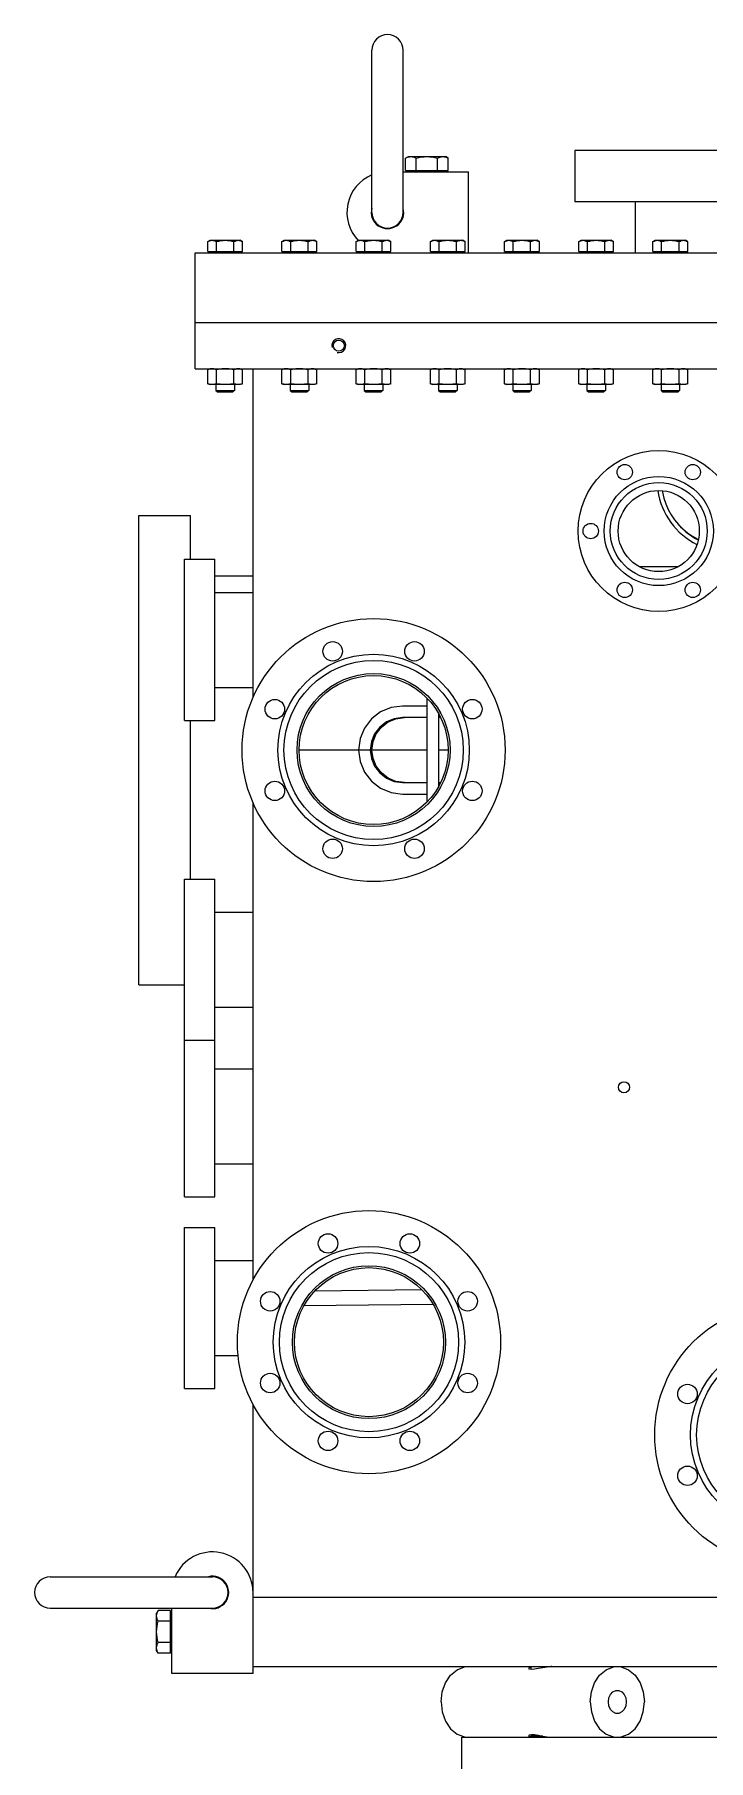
# Model space of a CAD drawing. Extents: x -50 to 48714, y -13211 to 6743.
# Drawn here: x 16567 to 16857, y -8213 to -7468 of the extents above; entities that cross this region are included whole.
import ezdxf

# ---------------------------------------------------------------- set-up
doc = ezdxf.new("R2010")
doc.units = 0
doc.header["$LTSCALE"] = 50
doc.layers.get('0').update_dxf_attribs({"linetype": 'CONTINUOUS'})
doc.layers.add('TEXT', color=2, linetype='CONTINUOUS')
doc.styles.add('STANDARD_H15', font='isocp.shx', dxfattribs={"height": 15})

# ---------------------------------------------------------------- blocks, each defined once
blk = doc.blocks.new('SMAB_S')
for p, q in [((-287.75, 232), (-287.75, 302)), ((-274.25, 232), (-274.25, 302)), ((-273.24, 255.37), (-272, 256.08)), ((-273.24, 250.1), (-273.24, 255.37)), ((-272, 256.08), (-256, 256.08)), ((-268.62, 250.1), (-268.62, 255.37)), ((-259.38, 250.1), (-259.38, 255.37)), ((-257.07, 256.08), (-256.51, 256.03)), ((-254.76, 255.37), (-256, 256.08)), ((-254.76, 250.1), (-254.76, 255.37)), ((-200.25, 258.7), (-200.25, 236.5)), ((2.25, 258.7), (-200.25, 258.7)), ((-274.25, 249.5), (-246, 249.5)), ((-273.24, 250.1), (-254.76, 250.1)), ((-271.32, 249.5), (-271.32, 250.1)), ((-256.68, 249.5), (-256.68, 250.1)), ((-246, 214.5), (-246, 249.5)), ((-113.1, 236.5), (-200.25, 236.5)), ((-174, 214.5), (-174, 236.5)), ((-358.51, 219.37), (-357.5, 219.95)), ((-358.51, 215.1), (-358.51, 219.37)), ((-357.5, 219.95), (-344.5, 219.95)), ((-354.75, 215.1), (-354.75, 219.37)), ((-347.25, 215.1), (-347.25, 219.37)), ((-345.37, 219.95), (-344.91, 219.91)), ((-344.91, 219.91), (-344.45, 219.8)), ((-343.49, 219.37), (-344.5, 219.95)), ((-343.49, 215.1), (-343.49, 219.37)), ((-326.51, 219.37), (-325.5, 219.95)), ((-326.51, 215.1), (-326.51, 219.37)), ((-325.5, 219.95), (-312.5, 219.95)), ((-322.75, 215.1), (-322.75, 219.37)), ((-315.25, 215.1), (-315.25, 219.37)), ((-313.37, 219.95), (-312.91, 219.91)), ((-312.91, 219.91), (-312.45, 219.8)), ((-311.49, 219.37), (-312.5, 219.95)), ((-311.49, 215.1), (-311.49, 219.37)), ((-294.51, 219.37), (-293.5, 219.95)), ((-294.51, 215.1), (-294.51, 219.37)), ((-293.5, 219.95), (-280.5, 219.95)), ((-290.75, 215.1), (-290.75, 219.37)), ((-283.25, 215.1), (-283.25, 219.37)), ((-281.37, 219.95), (-280.91, 219.91)), ((-280.91, 219.91), (-280.45, 219.8)), ((-279.49, 219.37), (-280.5, 219.95)), ((-279.49, 215.1), (-279.49, 219.37)), ((-262.51, 219.37), (-261.5, 219.95)), ((-262.51, 215.1), (-262.51, 219.37)), ((-261.5, 219.95), (-248.5, 219.95)), ((-258.75, 215.1), (-258.75, 219.37)), ((-251.25, 215.1), (-251.25, 219.37)), ((-249.37, 219.95), (-248.91, 219.91)), ((-248.91, 219.91), (-248.45, 219.8)), ((-247.49, 219.37), (-248.5, 219.95)), ((-247.49, 215.1), (-247.49, 219.37)), ((-230.51, 219.37), (-229.5, 219.95)), ((-230.51, 215.1), (-230.51, 219.37)), ((-229.5, 219.95), (-216.5, 219.95)), ((-226.75, 215.1), (-226.75, 219.37)), ((-219.25, 215.1), (-219.25, 219.37)), ((-217.37, 219.95), (-216.91, 219.91)), ((-216.91, 219.91), (-216.45, 219.8)), ((-215.49, 219.37), (-216.5, 219.95)), ((-215.49, 215.1), (-215.49, 219.37)), ((-198.51, 219.37), (-197.5, 219.95)), ((-198.51, 215.1), (-198.51, 219.37)), ((-197.5, 219.95), (-184.5, 219.95)), ((-194.75, 215.1), (-194.75, 219.37)), ((-187.25, 215.1), (-187.25, 219.37)), ((-185.37, 219.95), (-184.91, 219.91)), ((-184.91, 219.91), (-184.45, 219.8)), ((-183.49, 219.37), (-184.5, 219.95)), ((-183.49, 215.1), (-183.49, 219.37)), ((-166.51, 219.37), (-165.5, 219.95)), ((-166.51, 215.1), (-166.51, 219.37)), ((-165.5, 219.95), (-152.5, 219.95)), ((-162.75, 215.1), (-162.75, 219.37)), ((-155.25, 215.1), (-155.25, 219.37)), ((-153.37, 219.95), (-152.91, 219.91)), ((-152.91, 219.91), (-152.45, 219.8)), ((-151.49, 219.37), (-152.5, 219.95)), ((-151.49, 215.1), (-151.49, 219.37)), ((-364, 214.5), (366, 214.5)), ((-364, 164.5), (-364, 214.5)), ((-358.51, 215.1), (-343.49, 215.1)), ((-356.82, 214.5), (-356.82, 215.1)), ((-345.18, 214.5), (-345.18, 215.1)), ((-326.51, 215.1), (-311.49, 215.1)), ((-324.82, 214.5), (-324.82, 215.1)), ((-313.18, 214.5), (-313.18, 215.1)), ((-294.51, 215.1), (-279.49, 215.1)), ((-292.82, 214.5), (-292.82, 215.1)), ((-281.18, 214.5), (-281.18, 215.1)), ((-262.51, 215.1), (-247.49, 215.1)), ((-260.82, 214.5), (-260.82, 215.1)), ((-249.18, 214.5), (-249.18, 215.1)), ((-230.51, 215.1), (-215.49, 215.1)), ((-228.82, 214.5), (-228.82, 215.1)), ((-217.18, 214.5), (-217.18, 215.1)), ((-198.51, 215.1), (-183.49, 215.1)), ((-196.82, 214.5), (-196.82, 215.1)), ((-185.18, 214.5), (-185.18, 215.1)), ((-166.51, 215.1), (-151.49, 215.1)), ((-164.82, 214.5), (-164.82, 215.1)), ((-153.18, 214.5), (-153.18, 215.1)), ((-364, 184.5), (366, 184.5)), ((-364, 164.5), (366, 164.5)), ((-357.5, 164.5), (-358.51, 164.13)), ((-358.51, 158.07), (-358.51, 164.13)), ((-354.75, 158.07), (-354.75, 164.13)), ((-347.25, 158.07), (-347.25, 164.13)), ((-344.5, 164.5), (-343.49, 164.13)), ((-343.49, 158.07), (-343.49, 164.13)), ((-339, 22.59), (-339, 164.5)), ((-325.5, 164.5), (-326.51, 164.13)), ((-326.51, 158.07), (-326.51, 164.13)), ((-322.75, 158.07), (-322.75, 164.13)), ((-315.25, 158.07), (-315.25, 164.13)), ((-312.5, 164.5), (-311.49, 164.13)), ((-311.49, 158.07), (-311.49, 164.13)), ((-293.5, 164.5), (-294.51, 164.13)), ((-294.51, 158.07), (-294.51, 164.13)), ((-290.75, 158.07), (-290.75, 164.13)), ((-283.25, 158.07), (-283.25, 164.13)), ((-280.5, 164.5), (-279.49, 164.13)), ((-279.49, 158.07), (-279.49, 164.13)), ((-261.5, 164.5), (-262.51, 164.13)), ((-262.51, 158.07), (-262.51, 164.13)), ((-258.75, 158.07), (-258.75, 164.13)), ((-251.25, 158.07), (-251.25, 164.13)), ((-248.5, 164.5), (-247.49, 164.13)), ((-247.49, 158.07), (-247.49, 164.13)), ((-229.5, 164.5), (-230.51, 164.13)), ((-230.51, 158.07), (-230.51, 164.13)), ((-226.75, 158.07), (-226.75, 164.13)), ((-219.25, 158.07), (-219.25, 164.13)), ((-216.5, 164.5), (-215.49, 164.13)), ((-215.49, 158.07), (-215.49, 164.13)), ((-197.5, 164.5), (-198.51, 164.13)), ((-198.51, 158.07), (-198.51, 164.13)), ((-194.75, 158.07), (-194.75, 164.13)), ((-187.25, 158.07), (-187.25, 164.13)), ((-184.5, 164.5), (-183.49, 164.13)), ((-183.49, 158.07), (-183.49, 164.13)), ((-165.5, 164.5), (-166.51, 164.13)), ((-166.51, 158.07), (-166.51, 164.13)), ((-162.75, 158.07), (-162.75, 164.13)), ((-155.25, 158.07), (-155.25, 164.13)), ((-152.5, 164.5), (-151.49, 164.13)), ((-151.49, 158.07), (-151.49, 164.13)), ((-358.51, 158.07), (-357.5, 157.7)), ((-344.5, 157.7), (-357.5, 157.7)), ((-355, 157.7), (-355, 155.18)), ((-347, 157.7), (-347, 155.18)), ((-343.49, 158.07), (-344.5, 157.7)), ((-326.51, 158.07), (-325.5, 157.7)), ((-312.5, 157.7), (-325.5, 157.7)), ((-323, 157.7), (-323, 155.18)), ((-315, 157.7), (-315, 155.18)), ((-311.49, 158.07), (-312.5, 157.7)), ((-294.51, 158.07), (-293.5, 157.7)), ((-280.5, 157.7), (-293.5, 157.7)), ((-291, 157.7), (-291, 155.18)), ((-283, 157.7), (-283, 155.18)), ((-279.49, 158.07), (-280.5, 157.7)), ((-262.51, 158.07), (-261.5, 157.7)), ((-248.5, 157.7), (-261.5, 157.7)), ((-259, 157.7), (-259, 155.18)), ((-251, 157.7), (-251, 155.18)), ((-247.49, 158.07), (-248.5, 157.7)), ((-230.51, 158.07), (-229.5, 157.7)), ((-216.5, 157.7), (-229.5, 157.7)), ((-227, 157.7), (-227, 155.18)), ((-219, 157.7), (-219, 155.18)), ((-215.49, 158.07), (-216.5, 157.7)), ((-198.51, 158.07), (-197.5, 157.7)), ((-184.5, 157.7), (-197.5, 157.7)), ((-195, 157.7), (-195, 155.18)), ((-187, 157.7), (-187, 155.18)), ((-183.49, 158.07), (-184.5, 157.7)), ((-166.51, 158.07), (-165.5, 157.7)), ((-152.5, 157.7), (-165.5, 157.7)), ((-163, 157.7), (-163, 155.18)), ((-155, 157.7), (-155, 155.18)), ((-151.49, 158.07), (-152.5, 157.7)), ((-355, 155.18), (-347, 155.18)), ((-355, 155.18), (-354.32, 154.5)), ((-354.32, 154.5), (-347.68, 154.5)), ((-347, 155.18), (-347.68, 154.5)), ((-323, 155.18), (-315, 155.18)), ((-323, 155.18), (-322.32, 154.5)), ((-322.32, 154.5), (-315.68, 154.5)), ((-315, 155.18), (-315.68, 154.5)), ((-291, 155.18), (-283, 155.18)), ((-291, 155.18), (-290.32, 154.5)), ((-290.32, 154.5), (-283.68, 154.5)), ((-283, 155.18), (-283.68, 154.5)), ((-259, 155.18), (-258.32, 154.5)), ((-259, 155.18), (-251, 155.18)), ((-258.32, 154.5), (-251.68, 154.5)), ((-251, 155.18), (-251.68, 154.5)), ((-227, 155.18), (-219, 155.18)), ((-227, 155.18), (-226.32, 154.5)), ((-226.32, 154.5), (-219.68, 154.5)), ((-219, 155.18), (-219.68, 154.5)), ((-195, 155.18), (-194.32, 154.5)), ((-195, 155.18), (-187, 155.18)), ((-194.32, 154.5), (-187.68, 154.5)), ((-187, 155.18), (-187.68, 154.5)), ((-163, 155.18), (-155, 155.18)), ((-163, 155.18), (-162.32, 154.5)), ((-162.32, 154.5), (-155.68, 154.5)), ((-155, 155.18), (-155.68, 154.5)), ((-388.2, -101.25), (-388.2, 101.25)), ((-388.2, 101.25), (-366, 101.25)), ((-366, 82.3), (-366, 101.25)), ((-368.5, 82.3), (-355.5, 82.3)), ((-368.5, 12.8), (-368.5, 82.3)), ((-355.5, 12.8), (-355.5, 82.3)), ((-339, 75), (-355.5, 75)), ((-155.9, 79), (-172.1, 79)), ((-355.5, 68.05), (-339, 68.05)), ((-355.5, 27.05), (-339, 27.05)), ((-264, 22.42), (-264, -21.94)), ((-264, 19), (-274.47, 19)), ((-259, 15.76), (-259, -15.76)), ((-368.5, 12.8), (-355.5, 12.8)), ((-366, -55.7), (-366, 12.8)), ((-277.35, 13.52), (-273.73, 14)), ((-264, 14), (-274.47, 14)), ((-258.13, 14), (-259, 14)), ((-264, 0), (-319.15, 0)), ((-254.85, 0), (-259, 0)), ((-274.47, -14), (-264, -14)), ((-259, -14), (-258.13, -14)), ((-274.47, -19), (-264, -19)), ((-264, -21.94), (-263.96, -22.38)), ((-339, -228.78), (-339, -22.59)), ((-368.5, -55.7), (-355.5, -55.7)), ((-368.5, -192.75), (-368.5, -55.7)), ((-355.5, -192.75), (-355.5, -55.7)), ((-355.5, -69.95), (-339, -69.95)), ((-388.2, -101.25), (-368.5, -101.25)), ((-355.5, -110.95), (-339, -110.95)), ((-368.5, -125.2), (-355.5, -125.2)), ((-355.5, -137.5), (-339, -137.5)), ((-355.5, -178.5), (-339, -178.5)), ((-368.5, -192.75), (-355.5, -192.75)), ((-368.5, -205.95), (-355.5, -205.95)), ((-368.5, -275.45), (-368.5, -205.95)), ((-355.5, -275.45), (-355.5, -205.95)), ((-355.5, -220.2), (-339, -220.2)), ((-266.18, -232.91), (-312.38, -233.44)), ((-261.31, -239.25), (-317.1, -239.89)), ((-355.5, -261.2), (-345.44, -261.2)), ((-368.5, -275.45), (-355.5, -275.45)), ((-339, -398.5), (-339, -282.22)), ((-426.5, -356.75), (-356.5, -356.75)), ((-426.5, -370.25), (-356.5, -370.25)), ((-379.87, -371.26), (-380.58, -372.5)), ((-374.6, -371.26), (-379.87, -371.26)), ((-374.6, -389.74), (-374.6, -371.26)), ((-374, -398.5), (-374, -370.25)), ((-339, -365.5), (341, -365.5)), ((-380.58, -388.5), (-380.58, -372.5)), ((-380.58, -373.57), (-380.53, -373.01)), ((-374.6, -375.88), (-379.87, -375.88)), ((-374, -373.18), (-374.6, -373.18)), ((-374.6, -385.12), (-379.87, -385.12)), ((-379.87, -389.74), (-380.58, -388.5)), ((-374.6, -389.74), (-379.87, -389.74)), ((-374, -387.82), (-374.6, -387.82)), ((-339, -398.5), (-374, -398.5)), ((-339, -395.5), (341, -395.5)), ((-219, -396.7), (-219, -395.5)), ((-217.55, -396.66), (-218.87, -396.72)), ((-250.99, -424.62), (-247.8, -425.84)), ((-249, -426), (266, -426)), ((-249, -446), (-249, -426)), ((-220, -425.29), (-219.71, -424.95)), ((-219.71, -424.95), (-218.88, -424.78)), ((-219, -426), (-219, -424.8)), ((-214.02, -425.5), (-219, -425.5)), ((-218.88, -424.78), (-217.57, -424.84))]:
    blk.add_line(p, q)
for points in [[(-273.24, 255.37), (-272.64, 255.68), (-272.06, 255.9), (-271.49, 256.03), (-270.93, 256.08)], [(-270.93, 256.08), (-270.36, 256.03), (-269.8, 255.9), (-269.22, 255.68), (-268.62, 255.37)], [(-268.62, 255.37), (-267.43, 255.67), (-266.27, 255.9), (-265.13, 256.03), (-264, 256.08)], [(-264, 256.08), (-262.86, 256.03), (-261.72, 255.9), (-260.57, 255.67), (-259.38, 255.37)], [(-259.38, 255.37), (-258.78, 255.68), (-258.2, 255.9), (-257.64, 256.03), (-257.07, 256.08)], [(-256.51, 256.03), (-255.94, 255.9), (-255.36, 255.68), (-254.76, 255.37)], [(-358.51, 219.37), (-358.02, 219.62), (-357.55, 219.8), (-357.09, 219.91), (-356.63, 219.95)], [(-356.63, 219.95), (-356.17, 219.91), (-355.71, 219.8), (-355.24, 219.62), (-354.75, 219.37)], [(-354.75, 219.37), (-353.78, 219.62), (-352.84, 219.8), (-351.92, 219.91), (-351, 219.95)], [(-351, 219.95), (-350.08, 219.91), (-349.15, 219.8), (-348.21, 219.62), (-347.25, 219.37)], [(-347.25, 219.37), (-346.76, 219.62), (-346.29, 219.8), (-345.83, 219.91), (-345.37, 219.95)], [(-344.45, 219.8), (-343.98, 219.62), (-343.49, 219.37)], [(-326.51, 219.37), (-326.02, 219.62), (-325.55, 219.8), (-325.09, 219.91), (-324.63, 219.95)], [(-324.63, 219.95), (-324.17, 219.91), (-323.71, 219.8), (-323.24, 219.62), (-322.75, 219.37)], [(-322.75, 219.37), (-321.78, 219.62), (-320.84, 219.8), (-319.92, 219.91), (-319, 219.95)], [(-319, 219.95), (-318.08, 219.91), (-317.15, 219.8), (-316.21, 219.62), (-315.25, 219.37)], [(-315.25, 219.37), (-314.76, 219.62), (-314.29, 219.8), (-313.83, 219.91), (-313.37, 219.95)], [(-312.45, 219.8), (-311.98, 219.62), (-311.49, 219.37)], [(-294.51, 219.37), (-294.02, 219.62), (-293.55, 219.8), (-293.09, 219.91), (-292.63, 219.95)], [(-292.63, 219.95), (-292.17, 219.91), (-291.71, 219.8), (-291.24, 219.62), (-290.75, 219.37)], [(-290.75, 219.37), (-289.78, 219.62), (-288.84, 219.8), (-287.92, 219.91), (-287, 219.95)], [(-287, 219.95), (-286.08, 219.91), (-285.15, 219.8), (-284.21, 219.62), (-283.25, 219.37)], [(-283.25, 219.37), (-282.76, 219.62), (-282.29, 219.8), (-281.83, 219.91), (-281.37, 219.95)], [(-280.45, 219.8), (-279.98, 219.62), (-279.49, 219.37)], [(-262.51, 219.37), (-262.02, 219.62), (-261.55, 219.8), (-261.09, 219.91), (-260.63, 219.95)], [(-260.63, 219.95), (-260.17, 219.91), (-259.71, 219.8), (-259.24, 219.62), (-258.75, 219.37)], [(-258.75, 219.37), (-257.78, 219.62), (-256.84, 219.8), (-255.92, 219.91), (-255, 219.95)], [(-255, 219.95), (-254.08, 219.91), (-253.15, 219.8), (-252.21, 219.62), (-251.25, 219.37)], [(-251.25, 219.37), (-250.76, 219.62), (-250.29, 219.8), (-249.83, 219.91), (-249.37, 219.95)], [(-248.45, 219.8), (-247.98, 219.62), (-247.49, 219.37)], [(-230.51, 219.37), (-230.02, 219.62), (-229.55, 219.8), (-229.09, 219.91), (-228.63, 219.95)], [(-228.63, 219.95), (-228.17, 219.91), (-227.71, 219.8), (-227.24, 219.62), (-226.75, 219.37)], [(-226.75, 219.37), (-225.78, 219.62), (-224.84, 219.8), (-223.92, 219.91), (-223, 219.95)], [(-223, 219.95), (-222.08, 219.91), (-221.15, 219.8), (-220.21, 219.62), (-219.25, 219.37)], [(-219.25, 219.37), (-218.76, 219.62), (-218.29, 219.8), (-217.83, 219.91), (-217.37, 219.95)], [(-216.45, 219.8), (-215.98, 219.62), (-215.49, 219.37)], [(-198.51, 219.37), (-198.02, 219.62), (-197.55, 219.8), (-197.09, 219.91), (-196.63, 219.95)], [(-196.63, 219.95), (-196.17, 219.91), (-195.71, 219.8), (-195.24, 219.62), (-194.75, 219.37)], [(-194.75, 219.37), (-193.78, 219.62), (-192.84, 219.8), (-191.92, 219.91), (-191, 219.95)], [(-191, 219.95), (-190.08, 219.91), (-189.15, 219.8), (-188.21, 219.62), (-187.25, 219.37)], [(-187.25, 219.37), (-186.76, 219.62), (-186.29, 219.8), (-185.83, 219.91), (-185.37, 219.95)], [(-184.45, 219.8), (-183.98, 219.62), (-183.49, 219.37)], [(-166.51, 219.37), (-166.02, 219.62), (-165.55, 219.8), (-165.09, 219.91), (-164.63, 219.95)], [(-164.63, 219.95), (-164.17, 219.91), (-163.71, 219.8), (-163.24, 219.62), (-162.75, 219.37)], [(-162.75, 219.37), (-161.78, 219.62), (-160.84, 219.8), (-159.92, 219.91), (-159, 219.95)], [(-159, 219.95), (-158.08, 219.91), (-157.15, 219.8), (-156.21, 219.62), (-155.25, 219.37)], [(-155.25, 219.37), (-154.76, 219.62), (-154.29, 219.8), (-153.83, 219.91), (-153.37, 219.95)], [(-152.45, 219.8), (-151.98, 219.62), (-151.49, 219.37)], [(-356.63, 164.5), (-357, 164.48), (-357.37, 164.44), (-357.75, 164.36), (-358.12, 164.26), (-358.51, 164.13)], [(-354.75, 164.13), (-355.14, 164.26), (-355.51, 164.36), (-355.88, 164.44), (-356.26, 164.48), (-356.63, 164.5)], [(-351, 164.5), (-351.75, 164.48), (-352.5, 164.44), (-353.24, 164.36), (-353.99, 164.26), (-354.75, 164.13)], [(-347.25, 164.13), (-348.01, 164.26), (-348.76, 164.36), (-349.51, 164.44), (-350.26, 164.48), (-351, 164.5)], [(-345.37, 164.5), (-345.74, 164.48), (-346.12, 164.44), (-346.49, 164.36), (-346.86, 164.26), (-347.25, 164.13)], [(-343.49, 164.13), (-343.88, 164.26), (-344.25, 164.36), (-344.63, 164.44), (-345, 164.48), (-345.37, 164.5)], [(-324.63, 164.5), (-325, 164.48), (-325.37, 164.44), (-325.75, 164.36), (-326.12, 164.26), (-326.51, 164.13)], [(-322.75, 164.13), (-323.14, 164.26), (-323.51, 164.36), (-323.88, 164.44), (-324.26, 164.48), (-324.63, 164.5)], [(-319, 164.5), (-319.75, 164.48), (-320.5, 164.44), (-321.24, 164.36), (-321.99, 164.26), (-322.75, 164.13)], [(-315.25, 164.13), (-316.01, 164.26), (-316.76, 164.36), (-317.51, 164.44), (-318.26, 164.48), (-319, 164.5)], [(-313.37, 164.5), (-313.74, 164.48), (-314.12, 164.44), (-314.49, 164.36), (-314.86, 164.26), (-315.25, 164.13)], [(-311.49, 164.13), (-311.88, 164.26), (-312.25, 164.36), (-312.63, 164.44), (-313, 164.48), (-313.37, 164.5)], [(-292.63, 164.5), (-293, 164.48), (-293.37, 164.44), (-293.75, 164.36), (-294.12, 164.26), (-294.51, 164.13)], [(-290.75, 164.13), (-291.14, 164.26), (-291.51, 164.36), (-291.88, 164.44), (-292.26, 164.48), (-292.63, 164.5)], [(-287, 164.5), (-287.75, 164.48), (-288.5, 164.44), (-289.24, 164.36), (-289.99, 164.26), (-290.75, 164.13)], [(-283.25, 164.13), (-284.01, 164.26), (-284.76, 164.36), (-285.51, 164.44), (-286.26, 164.48), (-287, 164.5)], [(-281.37, 164.5), (-281.74, 164.48), (-282.12, 164.44), (-282.49, 164.36), (-282.86, 164.26), (-283.25, 164.13)], [(-279.49, 164.13), (-279.88, 164.26), (-280.25, 164.36), (-280.63, 164.44), (-281, 164.48), (-281.37, 164.5)], [(-260.63, 164.5), (-261, 164.48), (-261.37, 164.44), (-261.75, 164.36), (-262.12, 164.26), (-262.51, 164.13)], [(-258.75, 164.13), (-259.14, 164.26), (-259.51, 164.36), (-259.88, 164.44), (-260.26, 164.48), (-260.63, 164.5)], [(-255, 164.5), (-255.75, 164.48), (-256.5, 164.44), (-257.24, 164.36), (-257.99, 164.26), (-258.75, 164.13)], [(-251.25, 164.13), (-252.01, 164.26), (-252.76, 164.36), (-253.51, 164.44), (-254.26, 164.48), (-255, 164.5)], [(-249.37, 164.5), (-249.74, 164.48), (-250.12, 164.44), (-250.49, 164.36), (-250.86, 164.26), (-251.25, 164.13)], [(-247.49, 164.13), (-247.88, 164.26), (-248.25, 164.36), (-248.63, 164.44), (-249, 164.48), (-249.37, 164.5)], [(-228.63, 164.5), (-229, 164.48), (-229.37, 164.44), (-229.75, 164.36), (-230.12, 164.26), (-230.51, 164.13)], [(-226.75, 164.13), (-227.14, 164.26), (-227.51, 164.36), (-227.88, 164.44), (-228.26, 164.48), (-228.63, 164.5)], [(-223, 164.5), (-223.75, 164.48), (-224.5, 164.44), (-225.24, 164.36), (-225.99, 164.26), (-226.75, 164.13)], [(-219.25, 164.13), (-220.01, 164.26), (-220.76, 164.36), (-221.51, 164.44), (-222.26, 164.48), (-223, 164.5)], [(-217.37, 164.5), (-217.74, 164.48), (-218.12, 164.44), (-218.49, 164.36), (-218.86, 164.26), (-219.25, 164.13)], [(-215.49, 164.13), (-215.88, 164.26), (-216.25, 164.36), (-216.63, 164.44), (-217, 164.48), (-217.37, 164.5)], [(-196.63, 164.5), (-197, 164.48), (-197.37, 164.44), (-197.75, 164.36), (-198.12, 164.26), (-198.51, 164.13)], [(-194.75, 164.13), (-195.14, 164.26), (-195.51, 164.36), (-195.88, 164.44), (-196.26, 164.48), (-196.63, 164.5)], [(-191, 164.5), (-191.75, 164.48), (-192.5, 164.44), (-193.24, 164.36), (-193.99, 164.26), (-194.75, 164.13)], [(-187.25, 164.13), (-188.01, 164.26), (-188.76, 164.36), (-189.51, 164.44), (-190.26, 164.48), (-191, 164.5)], [(-185.37, 164.5), (-185.74, 164.48), (-186.12, 164.44), (-186.49, 164.36), (-186.86, 164.26), (-187.25, 164.13)], [(-183.49, 164.13), (-183.88, 164.26), (-184.25, 164.36), (-184.63, 164.44), (-185, 164.48), (-185.37, 164.5)], [(-164.63, 164.5), (-165, 164.48), (-165.37, 164.44), (-165.75, 164.36), (-166.12, 164.26), (-166.51, 164.13)], [(-162.75, 164.13), (-163.14, 164.26), (-163.51, 164.36), (-163.88, 164.44), (-164.26, 164.48), (-164.63, 164.5)], [(-159, 164.5), (-159.75, 164.48), (-160.5, 164.44), (-161.24, 164.36), (-161.99, 164.26), (-162.75, 164.13)], [(-155.25, 164.13), (-156.01, 164.26), (-156.76, 164.36), (-157.51, 164.44), (-158.26, 164.48), (-159, 164.5)], [(-153.37, 164.5), (-153.74, 164.48), (-154.12, 164.44), (-154.49, 164.36), (-154.86, 164.26), (-155.25, 164.13)], [(-151.49, 164.13), (-151.88, 164.26), (-152.25, 164.36), (-152.63, 164.44), (-153, 164.48), (-153.37, 164.5)], [(-356.63, 157.7), (-357, 157.72), (-357.37, 157.76), (-357.75, 157.84), (-358.12, 157.94), (-358.51, 158.07)], [(-354.75, 158.07), (-355.14, 157.94), (-355.51, 157.84), (-355.88, 157.76), (-356.26, 157.72), (-356.63, 157.7)], [(-351, 157.7), (-351.75, 157.72), (-352.5, 157.76), (-353.24, 157.84), (-353.99, 157.94), (-354.75, 158.07)], [(-347.25, 158.07), (-348.01, 157.94), (-348.76, 157.84), (-349.51, 157.76), (-350.26, 157.72), (-351, 157.7)], [(-345.37, 157.7), (-345.74, 157.72), (-346.12, 157.76), (-346.49, 157.84), (-346.86, 157.94), (-347.25, 158.07)], [(-343.49, 158.07), (-343.88, 157.94), (-344.25, 157.84), (-344.63, 157.76), (-345, 157.72), (-345.37, 157.7)], [(-324.63, 157.7), (-325, 157.72), (-325.37, 157.76), (-325.75, 157.84), (-326.12, 157.94), (-326.51, 158.07)], [(-322.75, 158.07), (-323.14, 157.94), (-323.51, 157.84), (-323.88, 157.76), (-324.26, 157.72), (-324.63, 157.7)], [(-319, 157.7), (-319.75, 157.72), (-320.5, 157.76), (-321.24, 157.84), (-321.99, 157.94), (-322.75, 158.07)], [(-315.25, 158.07), (-316.01, 157.94), (-316.76, 157.84), (-317.51, 157.76), (-318.26, 157.72), (-319, 157.7)], [(-313.37, 157.7), (-313.74, 157.72), (-314.12, 157.76), (-314.49, 157.84), (-314.86, 157.94), (-315.25, 158.07)], [(-311.49, 158.07), (-311.88, 157.94), (-312.25, 157.84), (-312.63, 157.76), (-313, 157.72), (-313.37, 157.7)], [(-292.63, 157.7), (-293, 157.72), (-293.37, 157.76), (-293.75, 157.84), (-294.12, 157.94), (-294.51, 158.07)], [(-290.75, 158.07), (-291.14, 157.94), (-291.51, 157.84), (-291.88, 157.76), (-292.26, 157.72), (-292.63, 157.7)], [(-287, 157.7), (-287.75, 157.72), (-288.5, 157.76), (-289.24, 157.84), (-289.99, 157.94), (-290.75, 158.07)], [(-283.25, 158.07), (-284.01, 157.94), (-284.76, 157.84), (-285.51, 157.76), (-286.26, 157.72), (-287, 157.7)], [(-281.37, 157.7), (-281.74, 157.72), (-282.12, 157.76), (-282.49, 157.84), (-282.86, 157.94), (-283.25, 158.07)], [(-279.49, 158.07), (-279.88, 157.94), (-280.25, 157.84), (-280.63, 157.76), (-281, 157.72), (-281.37, 157.7)], [(-260.63, 157.7), (-261, 157.72), (-261.37, 157.76), (-261.75, 157.84), (-262.12, 157.94), (-262.51, 158.07)], [(-258.75, 158.07), (-259.14, 157.94), (-259.51, 157.84), (-259.88, 157.76), (-260.26, 157.72), (-260.63, 157.7)], [(-255, 157.7), (-255.75, 157.72), (-256.5, 157.76), (-257.24, 157.84), (-257.99, 157.94), (-258.75, 158.07)], [(-251.25, 158.07), (-252.01, 157.94), (-252.76, 157.84), (-253.51, 157.76), (-254.26, 157.72), (-255, 157.7)], [(-249.37, 157.7), (-249.74, 157.72), (-250.12, 157.76), (-250.49, 157.84), (-250.86, 157.94), (-251.25, 158.07)], [(-247.49, 158.07), (-247.88, 157.94), (-248.25, 157.84), (-248.63, 157.76), (-249, 157.72), (-249.37, 157.7)], [(-228.63, 157.7), (-229, 157.72), (-229.37, 157.76), (-229.75, 157.84), (-230.12, 157.94), (-230.51, 158.07)], [(-226.75, 158.07), (-227.14, 157.94), (-227.51, 157.84), (-227.88, 157.76), (-228.26, 157.72), (-228.63, 157.7)], [(-223, 157.7), (-223.75, 157.72), (-224.5, 157.76), (-225.24, 157.84), (-225.99, 157.94), (-226.75, 158.07)], [(-219.25, 158.07), (-220.01, 157.94), (-220.76, 157.84), (-221.51, 157.76), (-222.26, 157.72), (-223, 157.7)], [(-217.37, 157.7), (-217.74, 157.72), (-218.12, 157.76), (-218.49, 157.84), (-218.86, 157.94), (-219.25, 158.07)], [(-215.49, 158.07), (-215.88, 157.94), (-216.25, 157.84), (-216.63, 157.76), (-217, 157.72), (-217.37, 157.7)], [(-196.63, 157.7), (-197, 157.72), (-197.37, 157.76), (-197.75, 157.84), (-198.12, 157.94), (-198.51, 158.07)], [(-194.75, 158.07), (-195.14, 157.94), (-195.51, 157.84), (-195.88, 157.76), (-196.26, 157.72), (-196.63, 157.7)], [(-191, 157.7), (-191.75, 157.72), (-192.5, 157.76), (-193.24, 157.84), (-193.99, 157.94), (-194.75, 158.07)], [(-187.25, 158.07), (-188.01, 157.94), (-188.76, 157.84), (-189.51, 157.76), (-190.26, 157.72), (-191, 157.7)], [(-185.37, 157.7), (-185.74, 157.72), (-186.12, 157.76), (-186.49, 157.84), (-186.86, 157.94), (-187.25, 158.07)], [(-183.49, 158.07), (-183.88, 157.94), (-184.25, 157.84), (-184.63, 157.76), (-185, 157.72), (-185.37, 157.7)], [(-164.63, 157.7), (-165, 157.72), (-165.37, 157.76), (-165.75, 157.84), (-166.12, 157.94), (-166.51, 158.07)], [(-162.75, 158.07), (-163.14, 157.94), (-163.51, 157.84), (-163.88, 157.76), (-164.26, 157.72), (-164.63, 157.7)], [(-159, 157.7), (-159.75, 157.72), (-160.5, 157.76), (-161.24, 157.84), (-161.99, 157.94), (-162.75, 158.07)], [(-155.25, 158.07), (-156.01, 157.94), (-156.76, 157.84), (-157.51, 157.76), (-158.26, 157.72), (-159, 157.7)], [(-153.37, 157.7), (-153.74, 157.72), (-154.12, 157.76), (-154.49, 157.84), (-154.86, 157.94), (-155.25, 158.07)], [(-151.49, 158.07), (-151.88, 157.94), (-152.25, 157.84), (-152.63, 157.76), (-153, 157.72), (-153.37, 157.7)], [(-162.51, 111.88), (-162.42, 111.26), (-161.82, 108.7), (-160.98, 106.2), (-159.92, 103.8), (-158.64, 101.5), (-157.16, 99.32), (-155.48, 97.3), (-153.62, 95.44), (-151.59, 93.76), (-149.43, 92.27), (-147.13, 90.99), (-146.92, 90.9)], [(-274.47, 19), (-279.38, 18.35), (-283.95, 16.45), (-287.88, 13.44), (-290.9, 9.5), (-292.8, 4.92), (-293.44, 0), (-292.8, -4.92), (-290.9, -9.5), (-287.88, -13.44), (-283.95, -16.45), (-279.38, -18.35), (-274.47, -19)], [(-274.47, 14), (-278.08, 13.52), (-281.46, 12.12), (-284.35, 9.9), (-286.57, 7), (-287.97, 3.62), (-288.44, 0), (-287.97, -3.62), (-286.57, -7), (-284.35, -9.9), (-281.46, -12.12), (-278.08, -13.52), (-274.47, -14)], [(-273.73, -14), (-277.35, -13.52), (-280.72, -12.12), (-283.62, -9.9), (-285.84, -7), (-287.23, -3.62), (-287.71, 0), (-287.23, 3.62), (-285.84, 7), (-283.62, 9.9), (-280.72, 12.12), (-277.35, 13.52)], [(-380.53, -373.01), (-380.4, -372.44), (-380.18, -371.86), (-379.87, -371.26)], [(-379.87, -375.88), (-380.18, -375.28), (-380.4, -374.7), (-380.53, -374.14), (-380.58, -373.57)], [(-380.58, -380.5), (-380.53, -379.36), (-380.4, -378.22), (-380.17, -377.07), (-379.87, -375.88)], [(-379.87, -385.12), (-380.17, -383.93), (-380.4, -382.77), (-380.53, -381.63), (-380.58, -380.5)], [(-380.58, -387.43), (-380.53, -386.86), (-380.4, -386.3), (-380.18, -385.72), (-379.87, -385.12)], [(-379.87, -389.74), (-380.18, -389.14), (-380.4, -388.56), (-380.53, -387.99), (-380.58, -387.43)], [(-257.82, -410.75), (-257.35, -406.45), (-255.97, -402.51), (-253.79, -399.22), (-250.99, -396.88), (-247.8, -395.66), (-246.14, -395.5)], [(-220, -396.21), (-219.71, -395.84), (-219, -395.61)], [(-218.87, -396.72), (-219.71, -396.55), (-220, -396.21)], [(-210.14, -395.5), (-210.46, -395.51), (-212.14, -395.67), (-214.01, -396), (-215.87, -396.38), (-217.55, -396.66)], [(-193.54, -410.75), (-193.07, -406.45), (-191.69, -402.51), (-189.51, -399.22), (-186.71, -396.88), (-183.52, -395.66), (-181.86, -395.5)], [(-181.86, -395.5), (-180.2, -395.66), (-177.01, -396.88), (-174.21, -399.22), (-172.03, -402.51), (-170.65, -406.45), (-170.18, -410.75)], [(-185.69, -410.75), (-185.46, -409.04), (-184.79, -407.54), (-183.78, -406.42), (-182.53, -405.83), (-181.86, -405.75)], [(-181.86, -405.75), (-181.2, -405.83), (-179.95, -406.42), (-178.93, -407.54), (-178.26, -409.04), (-178.03, -410.75)], [(-257.82, -410.75), (-257.35, -415.05), (-255.97, -418.99), (-253.79, -422.28), (-250.99, -424.62)], [(-193.54, -410.75), (-193.07, -415.05), (-191.69, -418.99), (-189.51, -422.28), (-186.71, -424.62), (-183.52, -425.84), (-181.86, -426)], [(-181.86, -415.75), (-182.53, -415.67), (-183.78, -415.08), (-184.79, -413.96), (-185.46, -412.46), (-185.69, -410.75)], [(-181.86, -426), (-180.2, -425.84), (-177.01, -424.62), (-174.21, -422.28), (-172.03, -418.99), (-170.65, -415.05), (-170.18, -410.75)], [(-178.03, -410.75), (-178.26, -412.46), (-178.93, -413.96), (-179.95, -415.08), (-181.2, -415.67), (-181.86, -415.75)], [(-219, -425.89), (-219.71, -425.67), (-220, -425.29)], [(-217.57, -424.84), (-215.9, -425.12), (-214.03, -425.5), (-212.16, -425.83), (-210.47, -425.99), (-210.14, -426)]]:
    blk.add_lwpolyline(points)
for centre, radius in [((-302, 174.5), 2.4), ((-164, 94.5), 34.75), ((-178.67, 119.92), 3.3), ((-149.33, 119.92), 3.3), ((-164, 94.5), 23.55), ((-164, 94.5), 20.9), ((-164, 94.5), 17.5), ((-193.35, 94.5), 3.3), ((-178.67, 69.08), 3.3), ((-149.33, 69.08), 3.3), ((-287, 0), 56.75), ((-304.64, 42.59), 4.2), ((-269.36, 42.59), 4.2), ((-287, 0), 41.3), ((-287, 0), 38.65), ((-287, 0), 33), ((-287, 0), 32.15), ((-329.59, 17.64), 4.2), ((-244.41, 17.64), 4.2), ((-329.59, -17.64), 4.2), ((-244.41, -17.64), 4.2), ((-304.64, -42.59), 4.2), ((-269.36, -42.59), 4.2), ((-179, -145.5), 2.4), ((-289, -255.5), 56.75), ((-289, -255.5), 41.3), ((-306.64, -212.91), 4.2), ((-271.36, -212.91), 4.2), ((-289, -255.5), 38.65), ((-289, -255.5), 33), ((-289, -255.5), 32.15), ((-331.59, -237.86), 4.2), ((-246.41, -237.86), 4.2), ((-109, -295.5), 56.75), ((-109, -295.5), 41.3), ((-109, -295.5), 38.65), ((-331.59, -273.14), 4.2), ((-246.41, -273.14), 4.2), ((-151.59, -277.86), 4.2), ((-306.64, -298.09), 4.2), ((-271.36, -298.09), 4.2), ((-151.59, -313.14), 4.2)]:
    blk.add_circle(centre, radius)
for centre, radius, start, end in [((-281, 302), 6.75, 0, 180), ((-281, 232), 17.5, 112.74889, 223.87534), ((-281, 232), 7, 165.49735, 14.50265), ((-281, 232), 6.75, 180, 360), ((-302, 174.5), 3, 255, 195), ((-133.75, 116.5), 31, 188.48922, 243.62731), ((-133.75, 116.5), 29, 221.24771, 242.84929), ((-356.5, -363.5), 17.5, 0, 157.25111), ((-426.5, -363.5), 6.75, 90, 270), ((-356.5, -363.5), 7, 255.49735, 104.50265), ((-356.5, -363.5), 6.75, 270, 90)]:
    blk.add_arc(centre, radius, start, end)
at = {"layer": 'TEXT', "style": 'STANDARD_H15', "flags": 1}
for tag, p in [('ID', (-456.04, -473.35)), ('BEZ', (-456.04, -501.85)), ('KURZBEZ', (-456.04, -530.35)), ('SPARTE', (-456.04, -558.85)), ('FIRMA', (-456.04, -587.35)), ('PREIS', (-456.04, -615.85)), ('AUSSCHR', (-456.04, -644.35)), ('BEST', (-456.04, -672.85)), ('LIEFER', (-456.04, -701.35)), ('STATUS', (-456.04, -729.85)), ('BEMERK', (-456.04, -758.35))]:
    blk.add_attdef(tag, p, '', height=15, dxfattribs=at)

msp = doc.modelspace()

# ---------------------------------------------------------------- block references
msp.add_blockref('SMAB_S', (17000, -7777.09))

doc.saveas('drawing.dxf')
